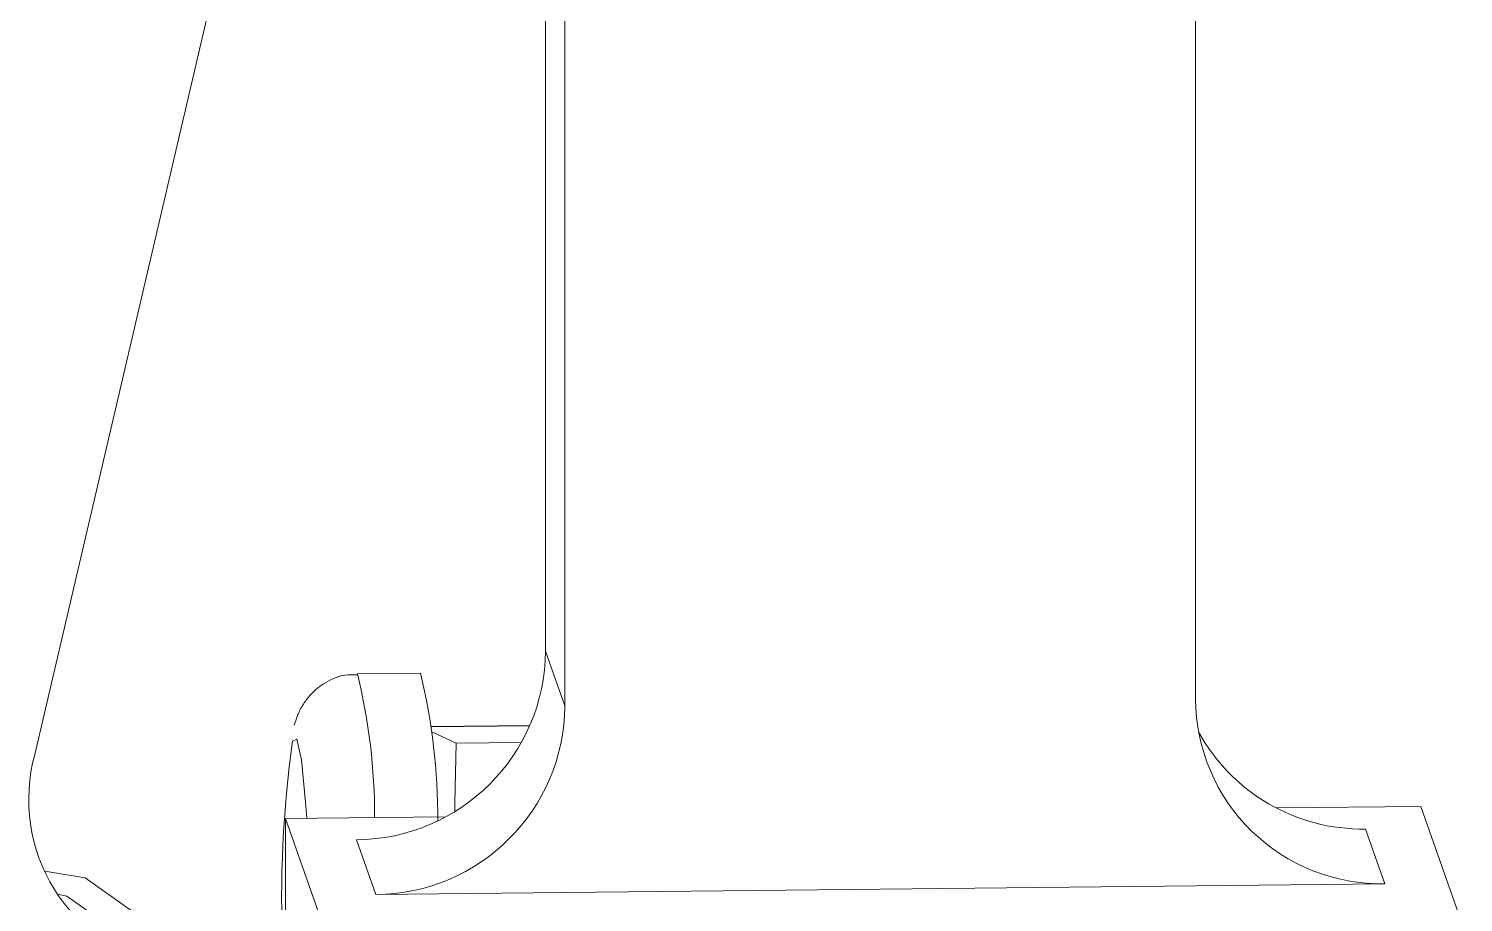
# Model space of a CAD drawing. Header units: millimetres. Extents: x 0 to 1189, y 0 to 841.
# Drawn here: x 292.886 to 297.427, y 572.786 to 575.551 of the extents above; entities that cross this region are included whole.
import ezdxf

# ---------------------------------------------------------------- set-up
doc = ezdxf.new("R2010")
doc.units = ezdxf.units.MM
doc.layers.get('0').update_dxf_attribs({"lineweight": 18})

msp = doc.modelspace()

# ---------------------------------------------------------------- linework, layer by layer
at = {"color": 7, "linetype": 'Continuous', "lineweight": 15}
for p, q in [((293.5488, 576.0095), (292.9057, 573.2543)), ((294.5226, 575.9303), (294.5226, 573.5815)), ((294.5836, 575.9317), (294.5836, 573.4082)), ((296.5799, 575.953), (296.5799, 573.4294)), ((294.5226, 573.5815), (294.5836, 573.4082)), ((294.1266, 573.5118), (293.927, 573.5097)), ((294.4729, 573.3455), (294.1614, 573.3422)), ((294.1629, 573.3259), (294.2395, 573.2899)), ((294.4463, 573.2921), (294.2395, 573.2899)), ((296.8357, 573.0848), (297.2929, 573.0897)), ((297.2929, 573.0897), (297.4273, 572.7084)), ((293.6996, 573.0515), (294.2056, 573.0569)), ((293.6996, 573.0515), (293.6996, 572.6419)), ((293.834, 572.6702), (293.6996, 573.0515)), ((297.1177, 573.0182), (297.1788, 572.8449)), ((293.9848, 572.8109), (293.9237, 572.9843)), ((292.9372, 572.8852), (293.0648, 572.8633)), ((293.0648, 572.8633), (293.7617, 572.3725)), ((293.9848, 572.8109), (297.1788, 572.8449)), ((292.9767, 572.8118), (293.0072, 572.8056)), ((293.0072, 572.8056), (293.3239, 572.5825))]:
    msp.add_line(p, q, dxfattribs=at)
at = {"color": 8, "linetype": 'Continuous', "lineweight": 15}
msp.add_line((294.1614, 573.3419), (294.4728, 573.3452), dxfattribs=at)
msp.add_lwpolyline([(293.7667, 573.0522), (293.7631, 573.1036), (293.7496, 573.2372), (293.7349, 573.3024), (293.7216, 573.2959)], dxfattribs=at)
at = {"color": 7, "linetype": 'Continuous', "lineweight": 15}
msp.add_lwpolyline([(294.2395, 573.2899), (294.2354, 573.0996), (294.235, 573.0737)], dxfattribs=at)
for centre, radius, start, end in [((293.9202, 573.5867), 0.6024, 270.3313, 359.5125), ((292.238, 573.0531), 1.9434, 359.748, 13.6529), ((297.1675, 573.4324), 0.5876, 180.2877, 271.1026), ((293.9813, 573.4133), 0.6024, 270.3331, 359.511), ((297.279, 572.7991), 3.592, 172.0509, 182.5667), ((297.1085, 573.6104), 0.5923, 208.7621, 270.8927), ((293.4248, 573.1114), 0.5384, 164.6059, 259.2016)]:
    msp.add_arc(centre, radius, start, end, dxfattribs=at)
at = {"color": 8, "linetype": 'Continuous', "lineweight": 15}
msp.add_arc((292.072, 573.0575), 1.9093, 359.9086, 13.6998, dxfattribs=at)
at = {"color": 7, "linetype": 'Continuous', "lineweight": 15}
msp.add_open_spline([(293.9267, 573.5062), (293.9134, 573.5067), (293.877, 573.5079), (293.8249, 573.484), (293.7798, 573.4477), (293.7516, 573.409), (293.7351, 573.3738), (293.7299, 573.3561), (293.7271, 573.3466)], degree=3, knots=[0, 0, 0, 0, 0.0340592, 0.0934052, 0.1428331, 0.1872383, 0.2294112, 0.2772051, 0.2772051, 0.2772051, 0.2772051], dxfattribs=at)

doc.saveas('drawing.dxf')
